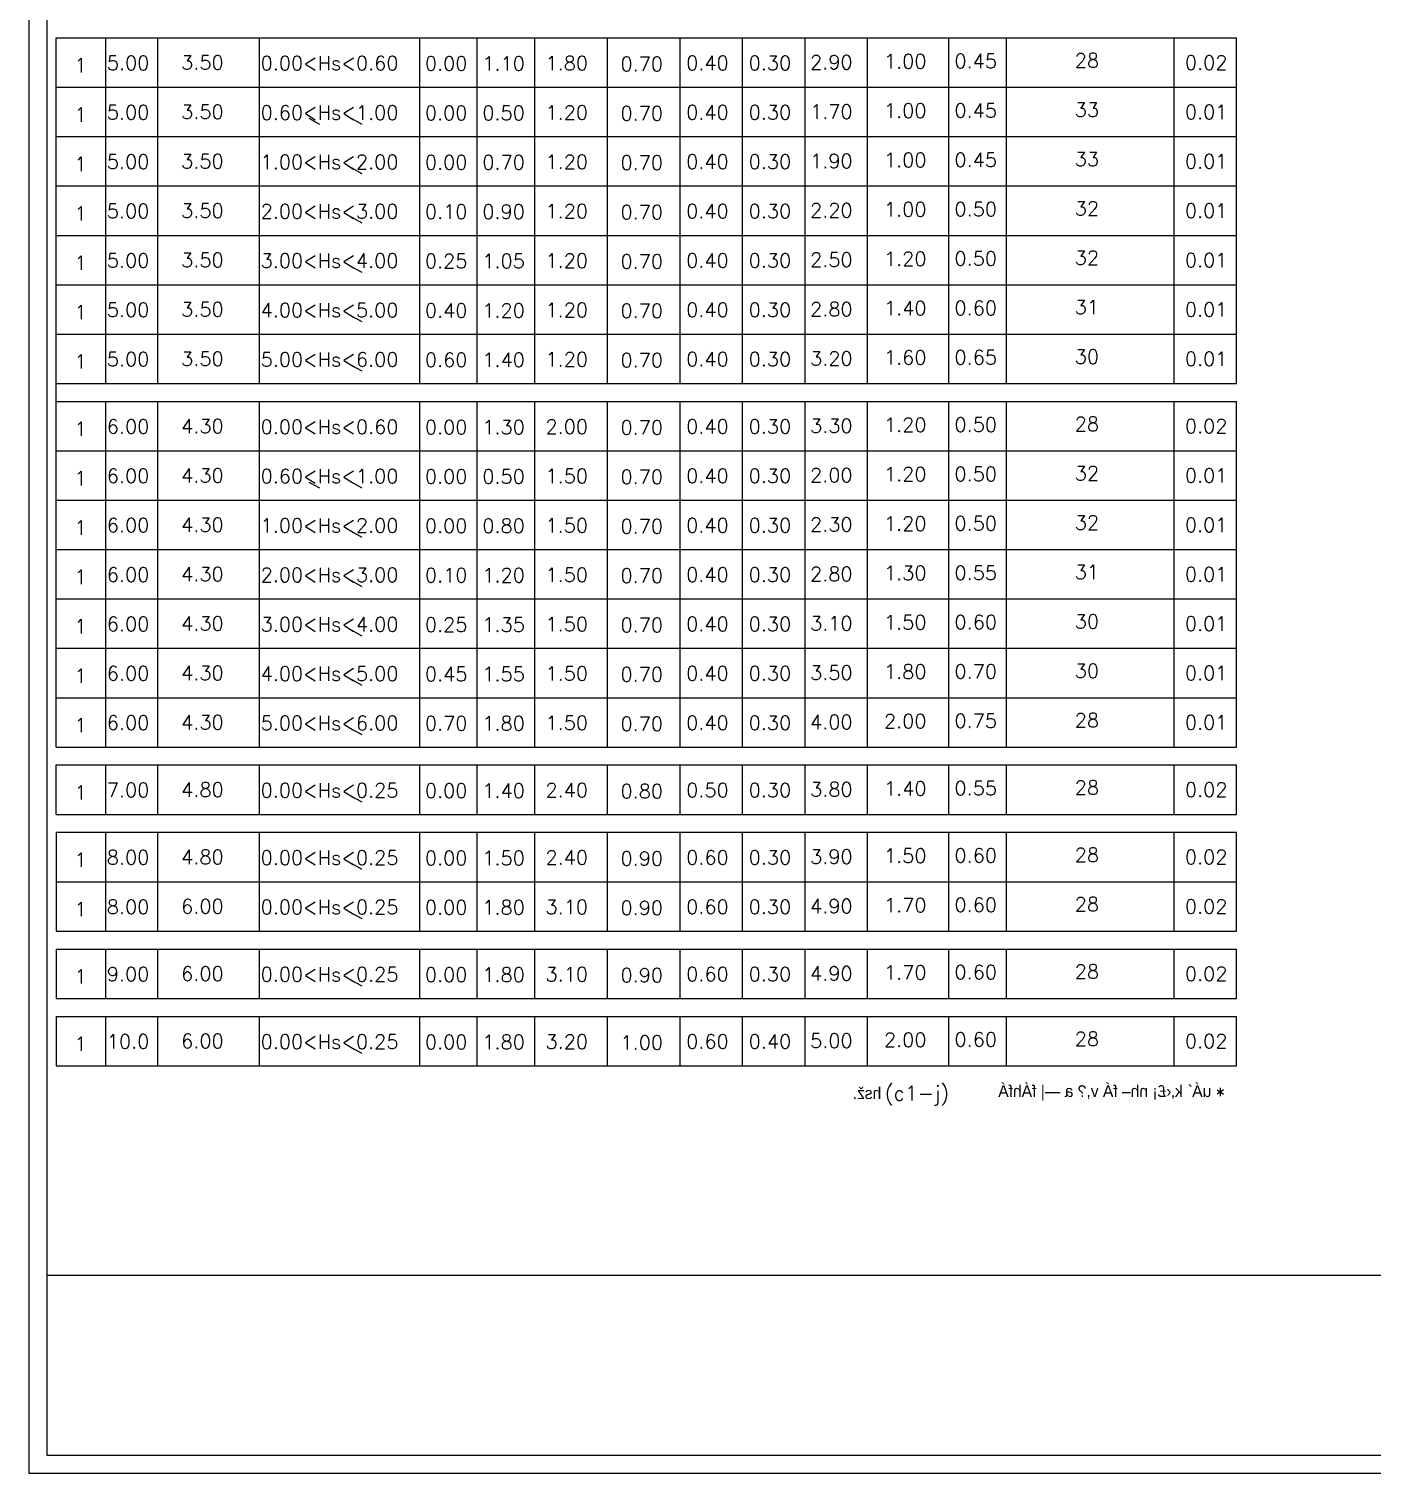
# Model space of a CAD drawing. Extents: x 370 to 5450, y -1052 to 155.
# Drawn here: x 4427.9 to 4577.6, y -439.2 to -278.3 of the extents above; entities that cross this region are included whole.
import ezdxf

# ---------------------------------------------------------------- set-up
doc = ezdxf.new("R2010")
doc.units = 0
doc.header["$LTSCALE"] = 5
doc.header["$MEASUREMENT"] = 0
doc.layers.get('0').update_dxf_attribs({"linetype": 'CONTINUOUS'})
doc.layers.add('section', color=90, linetype='CONTINUOUS')
doc.styles.add('ITALICT', font='ROMANS.SHX')
doc.styles.add('naskhs', font='naskhs.shx')
doc.styles.add('style1', font='romans.shx')

msp = doc.modelspace()

# ---------------------------------------------------------------- linework, layer by layer
at = {"color": 7, "linetype": 'Continuous'}
for p, q in [((4430.93901, -279.28443), (4562.46785, -279.28443)), ((4430.93901, -325.28443), (4430.93901, -279.28443)), ((4436.48457, -284.78443), (4436.48457, -279.28443)), ((4442.25942, -284.78443), (4442.25942, -279.28443)), ((4442.25942, -284.78443), (4442.25942, -279.28443)), ((4453.60865, -284.78443), (4453.60865, -279.28443)), ((4453.60865, -284.78443), (4453.60865, -279.28443)), ((4471.4694, -284.78443), (4471.4694, -279.28443)), ((4477.86506, -284.78443), (4477.86506, -279.28443)), ((4484.26072, -284.78443), (4484.26072, -279.28443)), ((4492.36592, -284.78443), (4492.36592, -279.28443)), ((4500.47112, -284.78443), (4500.47112, -279.28443)), ((4507.4315, -284.78443), (4507.4315, -279.28443)), ((4514.39188, -284.78443), (4514.39188, -279.28443)), ((4521.35226, -284.78443), (4521.35226, -279.28443)), ((4530.39999, -284.78443), (4530.39999, -279.28443)), ((4536.8426, -284.78443), (4536.8426, -279.28443)), ((4555.50747, -284.78443), (4555.50747, -279.28443)), ((4562.46785, -284.78443), (4562.46785, -279.28443)), ((4430.93901, -284.78443), (4562.46785, -284.78443)), ((4436.48457, -317.78443), (4436.48457, -284.78443)), ((4442.25942, -317.78443), (4442.25942, -284.78443)), ((4442.25942, -317.78443), (4442.25942, -284.78443)), ((4453.60865, -317.78443), (4453.60865, -284.78443)), ((4453.60865, -317.78443), (4453.60865, -284.78443)), ((4471.4694, -317.78443), (4471.4694, -284.78443)), ((4477.86506, -317.78443), (4477.86506, -284.78443)), ((4484.26072, -317.78443), (4484.26072, -284.78443)), ((4492.36592, -317.78443), (4492.36592, -284.78443)), ((4500.47112, -317.78443), (4500.47112, -284.78443)), ((4507.4315, -317.78443), (4507.4315, -284.78443)), ((4514.39188, -317.78443), (4514.39188, -284.78443)), ((4521.35226, -317.78443), (4521.35226, -284.78443)), ((4530.39999, -317.78443), (4530.39999, -284.78443)), ((4536.8426, -317.78443), (4536.8426, -284.78443)), ((4555.50747, -317.78443), (4555.50747, -284.78443)), ((4562.46785, -317.78443), (4562.46785, -284.78443)), ((4430.93901, -290.28443), (4562.46785, -290.28443)), ((4430.93901, -295.78443), (4562.46785, -295.78443)), ((4430.93901, -301.28443), (4562.46785, -301.28443)), ((4430.93901, -306.78443), (4562.46785, -306.78443)), ((4430.93901, -312.28443), (4562.46785, -312.28443)), ((4430.93901, -317.78443), (4562.46785, -317.78443)), ((4430.93901, -319.78443), (4562.46785, -319.78443)), ((4436.48457, -325.28443), (4436.48457, -319.78443)), ((4442.25942, -325.28443), (4442.25942, -319.78443)), ((4442.25942, -325.28443), (4442.25942, -319.78443)), ((4453.60865, -325.28443), (4453.60865, -319.78443)), ((4453.60865, -325.28443), (4453.60865, -319.78443)), ((4471.4694, -325.28443), (4471.4694, -319.78443)), ((4477.86506, -325.28443), (4477.86506, -319.78443)), ((4484.26072, -325.28443), (4484.26072, -319.78443)), ((4492.36592, -325.28443), (4492.36592, -319.78443)), ((4500.47112, -325.28443), (4500.47112, -319.78443)), ((4507.4315, -325.28443), (4507.4315, -319.78443)), ((4514.39188, -325.28443), (4514.39188, -319.78443)), ((4521.35226, -325.28443), (4521.35226, -319.78443)), ((4530.39999, -325.28443), (4530.39999, -319.78443)), ((4536.8426, -325.28443), (4536.8426, -319.78443)), ((4555.50747, -325.28443), (4555.50747, -319.78443)), ((4562.46785, -325.28443), (4562.46785, -319.78443)), ((4430.93901, -358.28443), (4430.93901, -325.28443)), ((4430.93901, -325.28443), (4562.46785, -325.28443)), ((4436.48457, -358.28443), (4436.48457, -325.28443)), ((4442.25942, -358.28443), (4442.25942, -325.28443)), ((4442.25942, -358.28443), (4442.25942, -325.28443)), ((4453.60865, -358.28443), (4453.60865, -325.28443)), ((4453.60865, -358.28443), (4453.60865, -325.28443)), ((4471.4694, -358.28443), (4471.4694, -325.28443)), ((4477.86506, -358.28443), (4477.86506, -325.28443)), ((4484.26072, -358.28443), (4484.26072, -325.28443)), ((4492.36592, -358.28443), (4492.36592, -325.28443)), ((4500.47112, -358.28443), (4500.47112, -325.28443)), ((4507.4315, -358.28443), (4507.4315, -325.28443)), ((4514.39188, -358.28443), (4514.39188, -325.28443)), ((4521.35226, -358.28443), (4521.35226, -325.28443)), ((4530.39999, -358.28443), (4530.39999, -325.28443)), ((4536.8426, -358.28443), (4536.8426, -325.28443)), ((4555.50747, -358.28443), (4555.50747, -325.28443)), ((4562.46785, -358.28443), (4562.46785, -325.28443)), ((4430.93901, -330.78443), (4562.46785, -330.78443)), ((4430.93901, -336.28443), (4562.46785, -336.28443)), ((4430.93901, -341.78443), (4562.46785, -341.78443)), ((4430.93901, -347.28443), (4562.46785, -347.28443)), ((4430.93901, -352.78443), (4562.46785, -352.78443)), ((4430.93901, -358.28443), (4562.46785, -358.28443)), ((4430.93901, -360.28443), (4562.46785, -360.28443)), ((4430.93901, -365.78443), (4430.93901, -360.28443)), ((4430.93901, -360.28443), (4562.46785, -360.28443)), ((4436.48457, -365.78443), (4436.48457, -360.28443)), ((4442.25942, -365.78443), (4442.25942, -360.28443)), ((4453.60865, -365.78443), (4453.60865, -360.28443)), ((4453.60865, -365.78443), (4453.60865, -360.28443)), ((4471.4694, -365.78443), (4471.4694, -360.28443)), ((4477.86506, -365.78443), (4477.86506, -360.28443)), ((4484.26072, -365.78443), (4484.26072, -360.28443)), ((4492.36592, -365.78443), (4492.36592, -360.28443)), ((4500.47112, -365.78443), (4500.47112, -360.28443)), ((4507.4315, -365.78443), (4507.4315, -360.28443)), ((4514.39188, -365.78443), (4514.39188, -360.28443)), ((4521.35226, -365.78443), (4521.35226, -360.28443)), ((4530.39999, -365.78443), (4530.39999, -360.28443)), ((4536.8426, -365.78443), (4536.8426, -360.28443)), ((4555.50747, -365.78443), (4555.50747, -360.28443)), ((4562.46785, -365.78443), (4562.46785, -360.28443)), ((4430.93901, -365.78443), (4562.46785, -365.78443)), ((4430.93901, -367.78443), (4562.46785, -367.78443)), ((4436.48457, -378.78443), (4436.48457, -367.78443)), ((4442.25942, -378.78443), (4442.25942, -367.78443)), ((4442.25942, -378.78443), (4442.25942, -367.78443)), ((4453.60865, -378.78443), (4453.60865, -367.78443)), ((4471.4694, -378.78443), (4471.4694, -367.78443)), ((4477.86506, -378.78443), (4477.86506, -367.78443)), ((4484.26072, -378.78443), (4484.26072, -367.78443)), ((4492.36592, -378.78443), (4492.36592, -367.78443)), ((4500.47112, -378.78443), (4500.47112, -367.78443)), ((4507.4315, -378.78443), (4507.4315, -367.78443)), ((4514.39188, -378.78443), (4514.39188, -367.78443)), ((4521.35226, -378.78443), (4521.35226, -367.78443)), ((4530.39999, -378.78443), (4530.39999, -367.78443)), ((4536.8426, -378.78443), (4536.8426, -367.78443)), ((4555.50747, -378.78443), (4555.50747, -367.78443)), ((4562.46785, -378.78443), (4562.46785, -367.78443)), ((4430.93901, -373.28443), (4562.46785, -373.28443)), ((4430.93901, -378.78443), (4562.46785, -378.78443)), ((4430.93901, -380.78443), (4562.46785, -380.78443)), ((4436.48457, -386.28443), (4436.48457, -380.78443)), ((4442.25942, -386.28443), (4442.25942, -380.78443)), ((4442.25942, -386.28443), (4442.25942, -380.78443)), ((4453.60865, -386.28443), (4453.60865, -380.78443)), ((4471.4694, -386.28443), (4471.4694, -380.78443)), ((4477.86506, -386.28443), (4477.86506, -380.78443)), ((4484.26072, -386.28443), (4484.26072, -380.78443)), ((4492.36592, -386.28443), (4492.36592, -380.78443)), ((4500.47112, -386.28443), (4500.47112, -380.78443)), ((4507.4315, -386.28443), (4507.4315, -380.78443)), ((4514.39188, -386.28443), (4514.39188, -380.78443)), ((4521.35226, -386.28443), (4521.35226, -380.78443)), ((4530.39999, -386.28443), (4530.39999, -380.78443)), ((4536.8426, -386.28443), (4536.8426, -380.78443)), ((4555.50747, -386.28443), (4555.50747, -380.78443)), ((4562.46785, -386.28443), (4562.46785, -380.78443)), ((4430.93901, -386.28443), (4562.46785, -386.28443)), ((4430.93901, -388.28443), (4562.46785, -388.28443)), ((4436.48457, -393.78443), (4436.48457, -388.28443)), ((4442.25942, -393.78443), (4442.25942, -388.28443)), ((4442.25942, -393.78443), (4442.25942, -388.28443)), ((4453.60865, -393.78443), (4453.60865, -388.28443)), ((4471.4694, -393.78443), (4471.4694, -388.28443)), ((4477.86506, -393.78443), (4477.86506, -388.28443)), ((4484.26072, -393.78443), (4484.26072, -388.28443)), ((4492.36592, -393.78443), (4492.36592, -388.28443)), ((4500.47112, -393.78443), (4500.47112, -388.28443)), ((4507.4315, -393.78443), (4507.4315, -388.28443)), ((4514.39188, -393.78443), (4514.39188, -388.28443)), ((4521.35226, -393.78443), (4521.35226, -388.28443)), ((4530.39999, -393.78443), (4530.39999, -388.28443)), ((4536.8426, -393.78443), (4536.8426, -388.28443)), ((4555.50747, -393.78443), (4555.50747, -388.28443)), ((4562.46785, -393.78443), (4562.46785, -388.28443)), ((4430.93901, -393.78443), (4562.46785, -393.78443)), ((4845.90608, -417.16633), (4429.90608, -417.16633))]:
    msp.add_line(p, q, dxfattribs=at)
at = {"color": 1, "linetype": 'Continuous'}
for p, q in [((4460.3071, -288.93193), (4459.12469, -288.27538)), ((4465.05111, -288.93193), (4463.8687, -288.27538)), ((4465.05111, -294.43193), (4463.8687, -293.77538)), ((4465.05111, -299.93193), (4463.8687, -299.27538)), ((4465.05111, -305.43193), (4463.8687, -304.77538)), ((4465.05111, -310.93193), (4463.8687, -310.27538)), ((4465.05111, -316.43193), (4463.8687, -315.77538)), ((4460.31537, -329.4639), (4459.13296, -328.80735)), ((4465.05111, -329.43193), (4463.8687, -328.77538)), ((4465.05111, -334.93193), (4463.8687, -334.27538)), ((4465.05111, -340.43193), (4463.8687, -339.77538)), ((4465.05111, -345.93193), (4463.8687, -345.27538)), ((4465.05111, -351.43193), (4463.8687, -350.77538)), ((4465.05111, -356.93193), (4463.8687, -356.27538)), ((4465.05111, -364.43193), (4463.8687, -363.77538)), ((4465.05111, -371.93193), (4463.8687, -371.27538)), ((4465.05111, -377.43193), (4463.8687, -376.77538)), ((4465.05111, -384.93193), (4463.8687, -384.27538)), ((4465.05111, -392.43193), (4463.8687, -391.77538))]:
    msp.add_line(p, q, dxfattribs=at)
at = {"color": 252, "linetype": 'Continuous'}
msp.add_lwpolyline([(4427.90608, -439.16633), (4847.90608, -439.16633), (4847.90608, -142.16633), (4427.90608, -142.16633)], close=True, dxfattribs=at)
at = {"color": 2, "linetype": 'Continuous'}
msp.add_lwpolyline([(4429.90608, -437.16633), (4845.90608, -437.16633), (4845.90608, -144.16633), (4429.90608, -144.16633)], close=True, dxfattribs=at)
at = {"layer": 'section', "color": 7, "linetype": 'Continuous'}
for p, q in [((4430.93901, -367.78443), (4430.93901, -378.78443)), ((4430.93901, -380.78443), (4430.93901, -386.28443)), ((4430.93901, -388.28443), (4430.93901, -393.78443))]:
    msp.add_line(p, q, dxfattribs=at)

# ---------------------------------------------------------------- texts
at = {"color": 1, "linetype": 'Continuous'}
for s, height, style, p in [('5.00', 1.578422, 'ITALICT', (4436.59186, -282.866)), ('3.50', 1.578422, 'ITALICT', (4444.87323, -282.82056)), ('0.00<Hs<0.60', 1.5784217, 'ITALICT', (4453.72821, -282.90021)), ('0.00', 1.578422, 'ITALICT', (4472.03343, -282.93723)), ('1.10', 1.578422, 'ITALICT', (4478.42909, -282.93723)), ('1.80', 1.578422, 'ITALICT', (4485.47047, -282.88537)), ('0.70', 1.578422, 'ITALICT', (4493.82764, -282.98188)), ('0.40', 1.578422, 'ITALICT', (4501.1438, -282.87056)), ('0.30', 1.578422, 'ITALICT', (4508.10418, -282.87056)), ('2.90', 1.578422, 'ITALICT', (4514.94915, -282.79043)), ('1.00', 1.578422, 'ITALICT', (4523.18173, -282.68285)), ('0.45', 1.578422, 'ITALICT', (4531.03705, -282.6596)), ('28', 1.578422, 'ITALICT', (4544.44083, -282.58016)), ('0.02', 1.578422, 'ITALICT', (4556.71411, -282.82968)), ('1', 1.57842, 'ITALICT', (4432.97476, -283.13402)), ('1', 1.57842, 'ITALICT', (4432.97476, -288.63402)), ('5.00', 1.578422, 'ITALICT', (4436.59186, -288.366)), ('3.50', 1.578422, 'ITALICT', (4444.87323, -288.32056)), ('0.60<Hs<1.00', 1.5784217, 'ITALICT', (4453.72821, -288.40021)), ('0.00', 1.578422, 'ITALICT', (4472.03343, -288.43723)), ('0.50', 1.578422, 'ITALICT', (4478.42909, -288.43723)), ('1.20', 1.578422, 'ITALICT', (4485.47047, -288.38537)), ('0.70', 1.578422, 'ITALICT', (4493.82764, -288.48188)), ('0.40', 1.578422, 'ITALICT', (4501.1438, -288.37056)), ('0.30', 1.578422, 'ITALICT', (4508.10418, -288.37056)), ('1.70', 1.578422, 'ITALICT', (4514.94915, -288.29043)), ('1.00', 1.578422, 'ITALICT', (4523.18173, -288.18285)), ('0.45', 1.578422, 'ITALICT', (4531.03705, -288.1596)), ('33', 1.578422, 'ITALICT', (4544.44083, -288.08016)), ('0.01', 1.578422, 'ITALICT', (4556.71411, -288.32968)), ('1', 1.57842, 'ITALICT', (4432.97476, -294.13402)), ('5.00', 1.578422, 'ITALICT', (4436.59186, -293.866)), ('3.50', 1.578422, 'ITALICT', (4444.87323, -293.82056)), ('1.00<Hs<2.00', 1.5784217, 'ITALICT', (4453.72821, -293.90021)), ('0.00', 1.578422, 'ITALICT', (4472.03343, -293.93723)), ('0.70', 1.578422, 'ITALICT', (4478.42909, -293.93723)), ('1.20', 1.578422, 'ITALICT', (4485.47047, -293.88537)), ('0.70', 1.578422, 'ITALICT', (4493.82764, -293.98188)), ('0.40', 1.578422, 'ITALICT', (4501.1438, -293.87056)), ('0.30', 1.578422, 'ITALICT', (4508.10418, -293.87056)), ('1.90', 1.578422, 'ITALICT', (4514.94915, -293.79043)), ('1.00', 1.578422, 'ITALICT', (4523.18173, -293.68285)), ('0.45', 1.578422, 'ITALICT', (4531.03705, -293.6596)), ('33', 1.578422, 'ITALICT', (4544.44083, -293.58016)), ('0.01', 1.578422, 'ITALICT', (4556.71411, -293.82968)), ('1.00', 1.578422, 'ITALICT', (4523.18173, -299.18285)), ('0.50', 1.578422, 'ITALICT', (4531.03705, -299.1596)), ('32', 1.578422, 'ITALICT', (4544.44083, -299.08016)), ('1', 1.57842, 'ITALICT', (4432.97476, -299.63402)), ('5.00', 1.578422, 'ITALICT', (4436.59186, -299.366)), ('3.50', 1.578422, 'ITALICT', (4444.87323, -299.32056)), ('2.00<Hs<3.00', 1.5784217, 'ITALICT', (4453.72821, -299.40021)), ('0.10', 1.578422, 'ITALICT', (4472.03343, -299.43723)), ('0.90', 1.578422, 'ITALICT', (4478.42909, -299.43723)), ('1.20', 1.578422, 'ITALICT', (4485.47047, -299.38537)), ('0.70', 1.578422, 'ITALICT', (4493.82764, -299.48188)), ('0.40', 1.578422, 'ITALICT', (4501.1438, -299.37056)), ('0.30', 1.578422, 'ITALICT', (4508.10418, -299.37056)), ('2.20', 1.578422, 'ITALICT', (4514.94915, -299.29043)), ('0.01', 1.578422, 'ITALICT', (4556.71411, -299.32968)), ('1', 1.57842, 'ITALICT', (4432.97476, -305.13402)), ('5.00', 1.578422, 'ITALICT', (4436.59186, -304.866)), ('3.50', 1.578422, 'ITALICT', (4444.87323, -304.82056)), ('3.00<Hs<4.00', 1.5784217, 'ITALICT', (4453.72821, -304.90021)), ('0.25', 1.578422, 'ITALICT', (4472.03343, -304.93723)), ('1.05', 1.578422, 'ITALICT', (4478.42909, -304.93723)), ('1.20', 1.578422, 'ITALICT', (4485.47047, -304.88537)), ('0.70', 1.578422, 'ITALICT', (4493.82764, -304.98188)), ('0.40', 1.578422, 'ITALICT', (4501.1438, -304.87056)), ('0.30', 1.578422, 'ITALICT', (4508.10418, -304.87056)), ('2.50', 1.578422, 'ITALICT', (4514.94915, -304.79043)), ('1.20', 1.578422, 'ITALICT', (4523.18173, -304.68285)), ('0.50', 1.578422, 'ITALICT', (4531.03705, -304.6596)), ('32', 1.578422, 'ITALICT', (4544.44083, -304.58016)), ('0.01', 1.578422, 'ITALICT', (4556.71411, -304.82968)), ('5.00', 1.578422, 'ITALICT', (4436.59186, -310.366)), ('3.50', 1.578422, 'ITALICT', (4444.87323, -310.32056)), ('4.00<Hs<5.00', 1.5784217, 'ITALICT', (4453.72821, -310.40021)), ('0.40', 1.578422, 'ITALICT', (4472.03343, -310.43723)), ('1.20', 1.578422, 'ITALICT', (4478.42909, -310.43723)), ('1.20', 1.578422, 'ITALICT', (4485.47047, -310.38537)), ('0.40', 1.578422, 'ITALICT', (4501.1438, -310.37056)), ('0.30', 1.578422, 'ITALICT', (4508.10418, -310.37056)), ('2.80', 1.578422, 'ITALICT', (4514.94915, -310.29043)), ('1.40', 1.578422, 'ITALICT', (4523.18173, -310.18285)), ('0.60', 1.578422, 'ITALICT', (4531.03705, -310.1596)), ('31', 1.578422, 'ITALICT', (4544.44083, -310.08016)), ('0.01', 1.578422, 'ITALICT', (4556.71411, -310.32968)), ('1', 1.57842, 'ITALICT', (4432.97476, -310.63402)), ('0.70', 1.578422, 'ITALICT', (4493.82764, -310.48188)), ('1', 1.57842, 'ITALICT', (4432.97476, -316.13402)), ('5.00', 1.578422, 'ITALICT', (4436.59186, -315.866)), ('3.50', 1.578422, 'ITALICT', (4444.87323, -315.82056)), ('5.00<Hs<6.00', 1.5784217, 'ITALICT', (4453.72821, -315.90021)), ('0.60', 1.578422, 'ITALICT', (4472.03343, -315.93723)), ('1.40', 1.578422, 'ITALICT', (4478.42909, -315.93723)), ('1.20', 1.578422, 'ITALICT', (4485.47047, -315.88537)), ('0.70', 1.578422, 'ITALICT', (4493.82764, -315.98188)), ('0.40', 1.578422, 'ITALICT', (4501.1438, -315.87056)), ('0.30', 1.578422, 'ITALICT', (4508.10418, -315.87056)), ('3.20', 1.578422, 'ITALICT', (4514.94915, -315.79043)), ('1.60', 1.578422, 'ITALICT', (4523.18173, -315.68285)), ('0.65', 1.578422, 'ITALICT', (4531.03705, -315.6596)), ('30', 1.578422, 'ITALICT', (4544.44083, -315.58016)), ('0.01', 1.578422, 'ITALICT', (4556.71411, -315.82968)), ('4.30', 1.578422, 'ITALICT', (4444.87323, -323.32056)), ('3.30', 1.578422, 'ITALICT', (4514.94915, -323.29043)), ('1.20', 1.578422, 'ITALICT', (4523.18173, -323.18285)), ('0.50', 1.578422, 'ITALICT', (4531.03705, -323.1596)), ('28', 1.578422, 'ITALICT', (4544.44083, -323.08016)), ('0.02', 1.578422, 'ITALICT', (4556.71411, -323.32968)), ('1', 1.57842, 'ITALICT', (4432.97476, -323.63402)), ('6.00', 1.578422, 'ITALICT', (4436.59186, -323.366)), ('0.00<Hs<0.60', 1.5784217, 'ITALICT', (4453.72821, -323.40021)), ('0.00', 1.578422, 'ITALICT', (4472.03343, -323.43723)), ('1.30', 1.578422, 'ITALICT', (4478.42909, -323.43723)), ('2.00', 1.578422, 'ITALICT', (4485.47047, -323.38537)), ('0.70', 1.578422, 'ITALICT', (4493.82764, -323.48188)), ('0.40', 1.578422, 'ITALICT', (4501.1438, -323.37056)), ('0.30', 1.578422, 'ITALICT', (4508.10418, -323.37056)), ('1', 1.57842, 'ITALICT', (4432.97476, -329.13402)), ('6.00', 1.578422, 'ITALICT', (4436.59186, -328.866)), ('4.30', 1.578422, 'ITALICT', (4444.87323, -328.82056)), ('0.60<Hs<1.00', 1.5784217, 'ITALICT', (4453.72821, -328.90021)), ('0.00', 1.578422, 'ITALICT', (4472.03343, -328.93723)), ('0.50', 1.578422, 'ITALICT', (4478.42909, -328.93723)), ('1.50', 1.578422, 'ITALICT', (4485.47047, -328.88537)), ('0.70', 1.578422, 'ITALICT', (4493.82764, -328.98188)), ('0.40', 1.578422, 'ITALICT', (4501.1438, -328.87056)), ('0.30', 1.578422, 'ITALICT', (4508.10418, -328.87056)), ('2.00', 1.578422, 'ITALICT', (4514.94915, -328.79043)), ('1.20', 1.578422, 'ITALICT', (4523.18173, -328.68285)), ('0.50', 1.578422, 'ITALICT', (4531.03705, -328.6596)), ('32', 1.578422, 'ITALICT', (4544.44083, -328.58016)), ('0.01', 1.578422, 'ITALICT', (4556.71411, -328.82968)), ('6.00', 1.578422, 'ITALICT', (4436.59186, -334.366)), ('4.30', 1.578422, 'ITALICT', (4444.87323, -334.32056)), ('1.00<Hs<2.00', 1.5784217, 'ITALICT', (4453.72821, -334.40021)), ('0.00', 1.578422, 'ITALICT', (4472.03343, -334.43723)), ('0.80', 1.578422, 'ITALICT', (4478.42909, -334.43723)), ('1.50', 1.578422, 'ITALICT', (4485.47047, -334.38537)), ('0.70', 1.578422, 'ITALICT', (4493.82764, -334.48188)), ('0.40', 1.578422, 'ITALICT', (4501.1438, -334.37056)), ('0.30', 1.578422, 'ITALICT', (4508.10418, -334.37056)), ('2.30', 1.578422, 'ITALICT', (4514.94915, -334.29043)), ('1.20', 1.578422, 'ITALICT', (4523.18173, -334.18285)), ('0.50', 1.578422, 'ITALICT', (4531.03705, -334.1596)), ('32', 1.578422, 'ITALICT', (4544.44083, -334.08016)), ('0.01', 1.578422, 'ITALICT', (4556.71411, -334.32968)), ('1', 1.57842, 'ITALICT', (4432.97476, -334.63402)), ('1', 1.57842, 'ITALICT', (4432.97476, -340.13402)), ('6.00', 1.578422, 'ITALICT', (4436.59186, -339.866)), ('4.30', 1.578422, 'ITALICT', (4444.87323, -339.82056)), ('2.00<Hs<3.00', 1.5784217, 'ITALICT', (4453.72821, -339.90021)), ('0.10', 1.578422, 'ITALICT', (4472.03343, -339.93723)), ('1.20', 1.578422, 'ITALICT', (4478.42909, -339.93723)), ('1.50', 1.578422, 'ITALICT', (4485.47047, -339.88537)), ('0.70', 1.578422, 'ITALICT', (4493.82764, -339.98188)), ('0.40', 1.578422, 'ITALICT', (4501.1438, -339.87056)), ('0.30', 1.578422, 'ITALICT', (4508.10418, -339.87056)), ('2.80', 1.578422, 'ITALICT', (4514.94915, -339.79043)), ('1.30', 1.578422, 'ITALICT', (4523.18173, -339.68285)), ('0.55', 1.578422, 'ITALICT', (4531.03705, -339.6596)), ('31', 1.578422, 'ITALICT', (4544.44083, -339.58016)), ('0.01', 1.578422, 'ITALICT', (4556.71411, -339.82968)), ('1', 1.57842, 'ITALICT', (4432.97476, -345.63402)), ('6.00', 1.578422, 'ITALICT', (4436.59186, -345.366)), ('4.30', 1.578422, 'ITALICT', (4444.87323, -345.32056)), ('3.00<Hs<4.00', 1.5784217, 'ITALICT', (4453.72821, -345.40021)), ('0.25', 1.578422, 'ITALICT', (4472.03343, -345.43723)), ('1.35', 1.578422, 'ITALICT', (4478.42909, -345.43723)), ('1.50', 1.578422, 'ITALICT', (4485.47047, -345.38537)), ('0.70', 1.578422, 'ITALICT', (4493.82764, -345.48188)), ('0.40', 1.578422, 'ITALICT', (4501.1438, -345.37056)), ('0.30', 1.578422, 'ITALICT', (4508.10418, -345.37056)), ('3.10', 1.578422, 'ITALICT', (4514.94915, -345.29043)), ('1.50', 1.578422, 'ITALICT', (4523.18173, -345.18285)), ('0.60', 1.578422, 'ITALICT', (4531.03705, -345.1596)), ('30', 1.578422, 'ITALICT', (4544.44083, -345.08016)), ('0.01', 1.578422, 'ITALICT', (4556.71411, -345.32968)), ('1.80', 1.578422, 'ITALICT', (4523.18173, -350.68285)), ('0.70', 1.578422, 'ITALICT', (4531.03705, -350.6596)), ('30', 1.578422, 'ITALICT', (4544.44083, -350.58016)), ('1', 1.57842, 'ITALICT', (4432.97476, -351.13402)), ('6.00', 1.578422, 'ITALICT', (4436.59186, -350.866)), ('4.30', 1.578422, 'ITALICT', (4444.87323, -350.82056)), ('4.00<Hs<5.00', 1.5784217, 'ITALICT', (4453.72821, -350.90021)), ('0.45', 1.578422, 'ITALICT', (4472.03343, -350.93723)), ('1.55', 1.578422, 'ITALICT', (4478.42909, -350.93723)), ('1.50', 1.578422, 'ITALICT', (4485.47047, -350.88537)), ('0.70', 1.578422, 'ITALICT', (4493.82764, -350.98188)), ('0.40', 1.578422, 'ITALICT', (4501.1438, -350.87056)), ('0.30', 1.578422, 'ITALICT', (4508.10418, -350.87056)), ('3.50', 1.578422, 'ITALICT', (4514.94915, -350.79043)), ('0.01', 1.578422, 'ITALICT', (4556.71411, -350.82968)), ('1', 1.57842, 'ITALICT', (4432.97476, -356.63402)), ('6.00', 1.578422, 'ITALICT', (4436.59186, -356.366)), ('4.30', 1.578422, 'ITALICT', (4444.87323, -356.32056)), ('5.00<Hs<6.00', 1.5784217, 'ITALICT', (4453.72821, -356.40021)), ('0.70', 1.578422, 'ITALICT', (4472.03343, -356.43723)), ('1.80', 1.578422, 'ITALICT', (4478.42909, -356.43723)), ('1.50', 1.578422, 'ITALICT', (4485.47047, -356.38537)), ('0.70', 1.578422, 'ITALICT', (4493.82764, -356.48188)), ('0.40', 1.578422, 'ITALICT', (4501.1438, -356.37056)), ('0.30', 1.578422, 'ITALICT', (4508.10418, -356.37056)), ('4.00', 1.578422, 'ITALICT', (4514.94915, -356.29043)), ('2.00', 1.578422, 'ITALICT', (4523.18173, -356.18285)), ('0.75', 1.578422, 'ITALICT', (4531.03705, -356.1596)), ('28', 1.578422, 'ITALICT', (4544.44083, -356.08016)), ('0.01', 1.578422, 'ITALICT', (4556.71411, -356.32968)), ('1', 1.57842, 'ITALICT', (4432.97476, -364.13402)), ('7.00', 1.578422, 'ITALICT', (4436.59186, -363.866)), ('4.80', 1.578422, 'ITALICT', (4444.87323, -363.82056)), ('0.00<Hs<0.25', 1.5784217, 'ITALICT', (4453.72821, -363.90021)), ('0.00', 1.578422, 'ITALICT', (4472.03343, -363.93723)), ('1.40', 1.578422, 'ITALICT', (4478.42909, -363.93723)), ('2.40', 1.578422, 'ITALICT', (4485.47047, -363.88537)), ('0.80', 1.578422, 'ITALICT', (4493.82764, -363.98188)), ('0.50', 1.578422, 'ITALICT', (4501.1438, -363.87056)), ('0.30', 1.578422, 'ITALICT', (4508.10418, -363.87056)), ('3.80', 1.578422, 'ITALICT', (4514.94915, -363.79043)), ('1.40', 1.578422, 'ITALICT', (4523.18173, -363.68285)), ('0.55', 1.578422, 'ITALICT', (4531.03705, -363.6596)), ('28', 1.578422, 'ITALICT', (4544.44083, -363.58016)), ('0.02', 1.578422, 'ITALICT', (4556.71411, -363.82968)), ('8.00', 1.578422, 'ITALICT', (4436.59186, -371.366)), ('4.80', 1.578422, 'ITALICT', (4444.87323, -371.32056)), ('0.00<Hs<0.25', 1.5784217, 'ITALICT', (4453.72821, -371.40021)), ('0.00', 1.578422, 'ITALICT', (4472.03343, -371.43723)), ('1.50', 1.578422, 'ITALICT', (4478.42909, -371.43723)), ('2.40', 1.578422, 'ITALICT', (4485.47047, -371.38537)), ('0.90', 1.578422, 'ITALICT', (4493.82764, -371.48188)), ('0.60', 1.578422, 'ITALICT', (4501.1438, -371.37056)), ('0.30', 1.578422, 'ITALICT', (4508.10418, -371.37056)), ('3.90', 1.578422, 'ITALICT', (4514.94915, -371.29043)), ('1.50', 1.578422, 'ITALICT', (4523.18173, -371.18285)), ('0.60', 1.578422, 'ITALICT', (4531.03705, -371.1596)), ('28', 1.578422, 'ITALICT', (4544.44083, -371.08016)), ('0.02', 1.578422, 'ITALICT', (4556.71411, -371.32968)), ('1', 1.57842, 'ITALICT', (4432.97476, -371.63402)), ('1', 1.57842, 'ITALICT', (4432.97476, -377.13402)), ('8.00', 1.578422, 'ITALICT', (4436.59186, -376.866)), ('6.00', 1.578422, 'ITALICT', (4444.87323, -376.82056)), ('0.00<Hs<0.25', 1.5784217, 'ITALICT', (4453.72821, -376.90021)), ('0.00', 1.578422, 'ITALICT', (4472.03343, -376.93723)), ('1.80', 1.578422, 'ITALICT', (4478.42909, -376.93723)), ('3.10', 1.578422, 'ITALICT', (4485.47047, -376.88537)), ('0.90', 1.578422, 'ITALICT', (4493.82764, -376.98188)), ('0.60', 1.578422, 'ITALICT', (4501.1438, -376.87056)), ('0.30', 1.578422, 'ITALICT', (4508.10418, -376.87056)), ('4.90', 1.578422, 'ITALICT', (4514.94915, -376.79043)), ('1.70', 1.578422, 'ITALICT', (4523.18173, -376.68285)), ('0.60', 1.578422, 'ITALICT', (4531.03705, -376.6596)), ('28', 1.578422, 'ITALICT', (4544.44083, -376.58016)), ('0.02', 1.578422, 'ITALICT', (4556.71411, -376.82968)), ('9.00', 1.578422, 'ITALICT', (4436.59186, -384.366)), ('6.00', 1.578422, 'ITALICT', (4444.87323, -384.32056)), ('0.00<Hs<0.25', 1.5784217, 'ITALICT', (4453.72821, -384.40021)), ('0.00', 1.578422, 'ITALICT', (4472.03343, -384.43723)), ('1.80', 1.578422, 'ITALICT', (4478.42909, -384.43723)), ('3.10', 1.578422, 'ITALICT', (4485.47047, -384.38537)), ('0.60', 1.578422, 'ITALICT', (4501.1438, -384.37056)), ('0.30', 1.578422, 'ITALICT', (4508.10418, -384.37056)), ('4.90', 1.578422, 'ITALICT', (4514.94915, -384.29043)), ('1.70', 1.578422, 'ITALICT', (4523.18173, -384.18285)), ('0.60', 1.578422, 'ITALICT', (4531.03705, -384.1596)), ('28', 1.578422, 'ITALICT', (4544.44083, -384.08016)), ('0.02', 1.578422, 'ITALICT', (4556.71411, -384.32968)), ('1', 1.57842, 'ITALICT', (4432.97476, -384.63402)), ('0.90', 1.578422, 'ITALICT', (4493.82764, -384.48188)), ('1', 1.57842, 'ITALICT', (4432.97476, -392.13402)), ('10.0', 1.578422, 'ITALICT', (4436.59186, -391.866)), ('6.00', 1.578422, 'ITALICT', (4444.87323, -391.82056)), ('0.00<Hs<0.25', 1.5784217, 'ITALICT', (4453.72821, -391.90021)), ('0.00', 1.578422, 'ITALICT', (4472.03343, -391.93723)), ('1.80', 1.578422, 'ITALICT', (4478.42909, -391.93723)), ('3.20', 1.578422, 'ITALICT', (4485.47047, -391.88537)), ('1.00', 1.578422, 'ITALICT', (4493.82764, -391.98188)), ('0.60', 1.578422, 'ITALICT', (4501.1438, -391.87056)), ('0.40', 1.578422, 'ITALICT', (4508.10418, -391.87056)), ('5.00', 1.578422, 'ITALICT', (4514.94915, -391.79043)), ('2.00', 1.578422, 'ITALICT', (4523.18173, -391.68285)), ('0.60', 1.578422, 'ITALICT', (4531.03705, -391.6596)), ('28', 1.578422, 'ITALICT', (4544.44083, -391.58016)), ('0.02', 1.578422, 'ITALICT', (4556.71411, -391.82968)), ('(c1-j)', 1.641559, 'style1', (4523.25908, -397.66198)), ('*', 1.64156, 'style1', (4560.08969, -397.88028))]:
    msp.add_text(s, height=height, dxfattribs=dict(at, style=style)).set_placement(p)
at = {"color": 1, "linetype": 'Continuous', "style": 'naskhs', "text_generation_flag": 2}
for s, p in [('uÁ´ k‚‹£¡ nh– fÁ v,\x8d a\xa0—| fÁhfÁ', (4559.65331, -397.26031)), ('hsž.', (4522.87785, -397.49185))]:
    msp.add_text(s, height=1.3, dxfattribs=at).set_placement(p)

doc.saveas('drawing.dxf')
